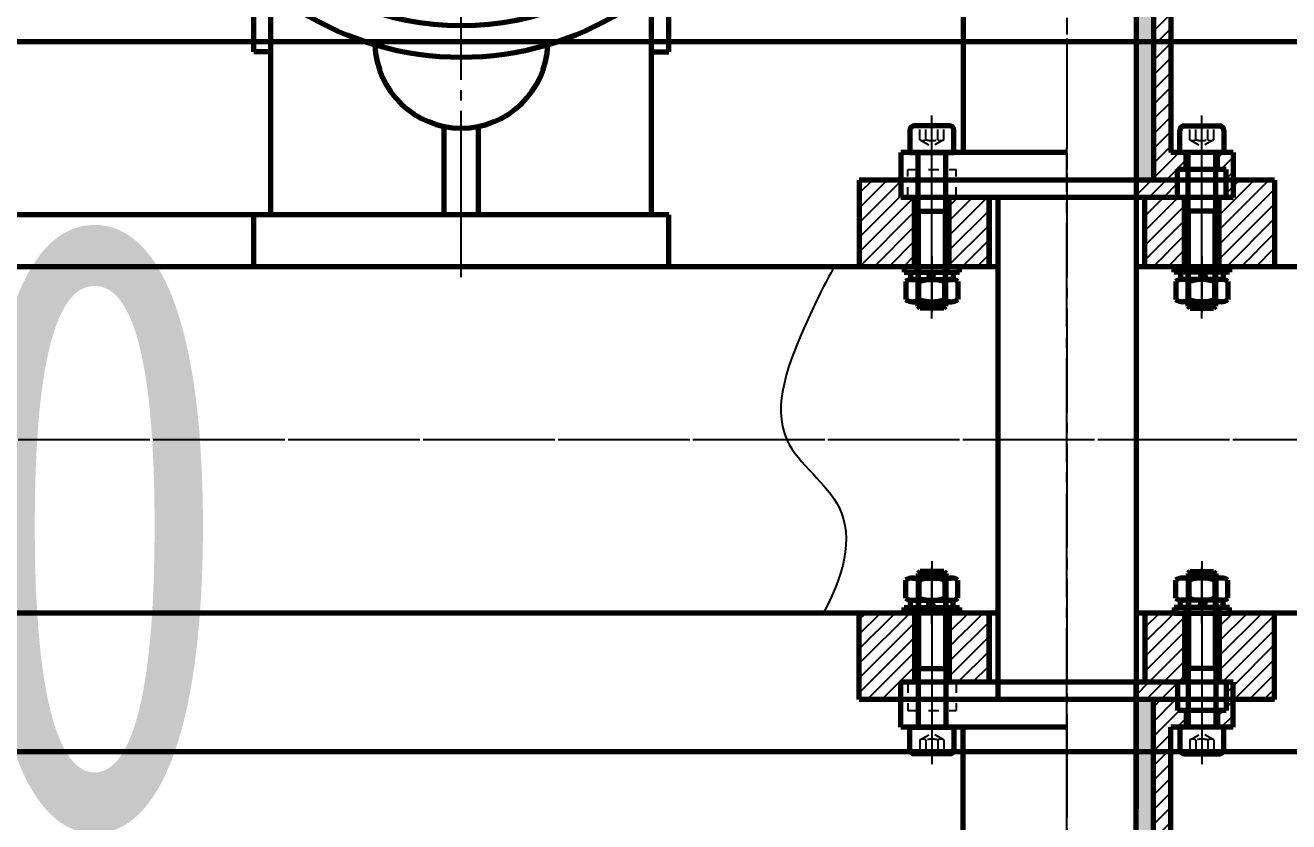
# Model space of a CAD drawing. Header units: millimetres. Extents: x -14850 to 14850, y -10500 to 10500.
# Drawn here: x 8332.4 to 8697.5, y 4081.4 to 4311.4 of the extents above; entities that cross this region are included whole.
import ezdxf

# ---------------------------------------------------------------- set-up
doc = ezdxf.new("R2010")
doc.units = ezdxf.units.MM
doc.linetypes.add('EB_DASH', pattern=[6, 3, -3])
doc.linetypes.add('EB_DASHDOT', pattern=[39, 30, -3, 3, -3])
for name, color, linetype, lineweight in [('CAXA0', 7, 'Continuous', 70), ('CAXA1', 1, 'EB_DASHDOT', 25), ('CAXA2', 6, 'EB_DASH', 25), ('CAXA3', 7, 'Continuous', 25), ('CAXA4', 3, 'Continuous', 25), ('CAXA5', 4, 'Continuous', 25)]:
    doc.layers.add(name, color=color, linetype=linetype, lineweight=lineweight)
doc.styles.add('标准', font='', dxfattribs={"width": 0.667})
doc.styles.get('标准').set_extended_font_data('NSimSun')
doc.dimstyles.new('标准', dxfattribs={"dimscale": 50, "dimtxt": 3.5, "dimasz": 3, "dimexe": 2, "dimexo": 0, "dimtad": 1, "dimdec": 1, "dimzin": 12, "dimdsep": 46, "dimtxsty": '标准', "dimcen": 0, "dimdle": 4, "dimaunit": 1, "dimazin": 2, "dimtfac": 1, "dimtdec": 3, "dimtmove": 0, "dimatfit": 3, "dimfxl": 0, "dimtolj": 1, "dimtzin": 0, "dimarcsym": 0})

# ---------------------------------------------------------------- blocks, each defined once
blk = doc.blocks.new('*D507')
at = {"layer": 'CAXA4', "linetype": 'Continuous', "lineweight": 25}
for points in [[(7510.69, 3984.87), (7660.69, 3966.12), (7660.69, 4003.62)], [(9010.69, 3984.87), (8860.69, 3966.12), (8860.69, 4003.62)]]:
    blk.add_hatch(color=0, dxfattribs=at).paths.add_polyline_path(points, flags=0)
at = {"layer": 'CAXA4', "color": 0, "linetype": 'Continuous', "lineweight": 25}
for p, q in [((7510.69, 3726.67), (7510.69, 4084.87)), ((9010.69, 3726.67), (9010.69, 4084.87)), ((7510.69, 3984.87), (9010.69, 3984.87))]:
    blk.add_line(p, q, dxfattribs=at)
at = {"layer": 'CAXA4', "color": 0, "linetype": 'Continuous', "lineweight": 25, "insert": (8074.52, 4255.87), "char_height": 175, "attachment_point": 1, "style": '标准'}
blk.add_mtext('\\fNSimSun|b0|i0|p34;1500', dxfattribs=at)
blk = doc.blocks.new('CAXBLOCK491')
at = {"layer": 'CAXA0', "color": 0, "linetype": 'Continuous', "lineweight": 25}
for p, q in [((8573.38, 4127.09), (8587.96, 4141.67)), ((8573.38, 4131.33), (8583.72, 4141.67)), ((8573.38, 4135.58), (8579.47, 4141.67)), ((8573.38, 4139.82), (8575.23, 4141.67)), ((8599.38, 4140.36), (8600.69, 4141.67)), ((8599.38, 4136.12), (8604.93, 4141.67)), ((8599.38, 4131.88), (8609.17, 4141.67)), ((8573.38, 4122.85), (8589.38, 4138.85)), ((8599.38, 4127.64), (8610.88, 4139.14)), ((8573.38, 4118.61), (8589.38, 4134.61)), ((8599.38, 4123.39), (8610.88, 4134.89)), ((8575.69, 4116.67), (8589.38, 4130.36)), ((8601.9, 4121.67), (8610.88, 4130.65)), ((8579.93, 4116.67), (8589.38, 4126.12)), ((8606.14, 4121.67), (8610.88, 4126.41)), ((8610.39, 4121.67), (8610.88, 4122.17)), ((8589.17, 4121.67), (8589.38, 4121.88)), ((8584.17, 4116.67), (8585.38, 4117.88))]:
    blk.add_line(p, q, dxfattribs=at)
blk = doc.blocks.new('CAXBLOCK492')
at = {"layer": 'CAXA0', "color": 0, "linetype": 'Continuous', "lineweight": 25}
for p, q in [((8655.88, 4133.22), (8664.33, 4141.67)), ((8655.88, 4137.47), (8660.09, 4141.67)), ((8655.88, 4128.98), (8667.38, 4140.48)), ((8677.38, 4133.51), (8685.54, 4141.67)), ((8677.38, 4137.75), (8681.3, 4141.67)), ((8677.38, 4129.27), (8689.78, 4141.67)), ((8677.38, 4125.03), (8693.38, 4141.03)), ((8678.27, 4121.67), (8693.38, 4136.78)), ((8655.88, 4124.74), (8667.38, 4136.24)), ((8657.06, 4121.67), (8667.38, 4132)), ((8681.38, 4120.54), (8693.38, 4132.54)), ((8661.3, 4121.67), (8667.38, 4127.75)), ((8681.75, 4116.67), (8693.38, 4128.3)), ((8665.54, 4121.67), (8667.38, 4123.51)), ((8686, 4116.67), (8693.38, 4124.06)), ((8690.24, 4116.67), (8693.38, 4119.81))]:
    blk.add_line(p, q, dxfattribs=at)
blk = doc.blocks.new('CAXBLOCK493')
at = {"layer": 'CAXA0', "color": 0, "linetype": 'Continuous', "lineweight": 25}
for p, q in [((8573.38, 4258.61), (8581.44, 4266.67)), ((8573.38, 4262.86), (8577.2, 4266.67)), ((8573.38, 4254.37), (8585.38, 4266.37)), ((8677.38, 4256.55), (8687.5, 4266.67)), ((8677.38, 4252.31), (8691.75, 4266.67)), ((8681.38, 4264.79), (8683.26, 4266.67)), ((8573.38, 4250.13), (8585.38, 4262.13)), ((8573.38, 4245.89), (8589.17, 4261.67)), ((8599.38, 4250.67), (8610.38, 4261.67)), ((8599.38, 4254.92), (8606.14, 4261.67)), ((8599.38, 4259.16), (8601.89, 4261.67)), ((8655.88, 4260.5), (8657.05, 4261.67)), ((8655.88, 4256.26), (8661.29, 4261.67)), ((8655.88, 4252.02), (8665.53, 4261.67)), ((8677.38, 4248.06), (8693.38, 4264.06)), ((8677.38, 4260.79), (8678.26, 4261.67)), ((8573.41, 4241.67), (8589.38, 4257.64)), ((8599.38, 4246.43), (8610.88, 4257.93)), ((8655.88, 4247.78), (8667.38, 4259.28)), ((8677.38, 4243.82), (8693.38, 4259.82)), ((8577.65, 4241.67), (8589.38, 4253.4)), ((8599.38, 4242.19), (8610.88, 4253.69)), ((8655.88, 4243.53), (8667.38, 4255.03)), ((8679.47, 4241.67), (8693.38, 4255.58)), ((8658.26, 4241.67), (8667.38, 4250.79)), ((8683.72, 4241.67), (8693.38, 4251.33)), ((8581.89, 4241.67), (8589.38, 4249.16)), ((8603.11, 4241.67), (8610.88, 4249.45)), ((8662.5, 4241.67), (8667.38, 4246.55)), ((8687.96, 4241.67), (8693.38, 4247.09)), ((8586.14, 4241.67), (8589.38, 4244.92)), ((8607.35, 4241.67), (8610.88, 4245.2)), ((8692.2, 4241.67), (8693.38, 4242.85)), ((8666.75, 4241.67), (8667.38, 4242.31))]:
    blk.add_line(p, q, dxfattribs=at)
blk = doc.blocks.new('CAXBLOCK494', base_point=(8538.74, 4213.64))
at = {"layer": 'CAXA0', "linetype": 'Continuous', "lineweight": 25}
blk.add_hatch(color=256, dxfattribs=at).paths.add_polyline_path([(8658.38, 4266.67), (8653.38, 4266.67), (8653.38, 4336.67), (8658.38, 4336.67)], flags=0)
at = {"layer": 'CAXA0'}
for p, q in [((8663.38, 4341.67), (8603.38, 4341.67)), ((8603.38, 4341.67), (8603.38, 4274.67)), ((8653.38, 4341.67), (8653.38, 4334.17)), ((8663.38, 4341.67), (8663.38, 4274.67)), ((8653.38, 4336.67), (8653.38, 4266.67)), ((8658.38, 4336.67), (8653.38, 4336.67)), ((8658.38, 4336.67), (8658.38, 4266.67)), ((8633.38, 4274.67), (8585.38, 4274.67)), ((8585.38, 4274.67), (8585.38, 4261.67)), ((8681.38, 4274.67), (8663.38, 4274.67)), ((8667.88, 4269.77), (8667.88, 4274.67)), ((8676.88, 4269.77), (8676.88, 4274.67)), ((8681.38, 4274.67), (8681.38, 4261.67)), ((8653.38, 4269.17), (8653.38, 4261.67)), ((8665.38, 4261.67), (8665.38, 4269.77)), ((8679.38, 4269.77), (8665.38, 4269.77)), ((8679.38, 4261.67), (8679.38, 4269.77)), ((8658.38, 4266.67), (8653.38, 4266.67)), ((8681.38, 4261.67), (8585.38, 4261.67))]:
    blk.add_line(p, q, dxfattribs=at)
at = {"layer": 'CAXA1', "linetype": 'EB_DASHDOT', "lineweight": 25}
for p, q in [((8633.38, 4344.67), (8633.38, 4259.41)), ((8594.38, 4258.78), (8594.38, 4278)), ((8672.38, 4258.78), (8672.38, 4278))]:
    blk.add_line(p, q, dxfattribs=at)
at = {"layer": 'CAXA2'}
for p, q in [((8589.88, 4269.77), (8589.88, 4274.67)), ((8598.88, 4269.77), (8598.88, 4274.67)), ((8587.38, 4261.67), (8587.38, 4269.77)), ((8587.38, 4269.77), (8601.38, 4269.77)), ((8601.38, 4261.67), (8601.38, 4269.77))]:
    blk.add_line(p, q, dxfattribs=at)
blk = doc.blocks.new('CAXBLOCK495')
at = {"layer": 'CAXA0', "color": 0, "linetype": 'Continuous', "lineweight": 25}
for p, q in [((8653.38, 4338.61), (8656.44, 4341.67)), ((8655.68, 4336.67), (8660.68, 4341.67)), ((8658.38, 4335.13), (8663.38, 4340.13)), ((8658.38, 4330.89), (8663.38, 4335.89)), ((8658.38, 4326.64), (8663.38, 4331.64)), ((8658.38, 4322.4), (8663.38, 4327.4)), ((8658.38, 4318.16), (8663.38, 4323.16)), ((8658.38, 4313.92), (8663.38, 4318.92)), ((8658.38, 4309.67), (8663.38, 4314.67)), ((8658.38, 4305.43), (8663.38, 4310.43)), ((8658.38, 4301.19), (8663.38, 4306.19)), ((8658.38, 4296.95), (8663.38, 4301.95)), ((8658.38, 4292.7), (8663.38, 4297.7)), ((8658.38, 4288.46), (8663.38, 4293.46)), ((8658.38, 4284.22), (8663.38, 4289.22)), ((8658.38, 4279.97), (8663.38, 4284.97)), ((8658.38, 4275.73), (8663.38, 4280.73)), ((8658.38, 4271.49), (8663.38, 4276.49)), ((8658.38, 4267.25), (8665.81, 4274.67)), ((8662.05, 4266.67), (8667.88, 4272.5)), ((8676.88, 4273.02), (8678.53, 4274.67)), ((8677.88, 4269.77), (8681.38, 4273.28)), ((8679.38, 4267.03), (8681.38, 4269.03)), ((8653.38, 4266.49), (8653.56, 4266.67)), ((8653.38, 4262.25), (8657.81, 4266.67)), ((8657.05, 4261.67), (8662.05, 4266.67)), ((8661.29, 4261.67), (8665.38, 4265.76)), ((8679.38, 4262.79), (8681.38, 4264.79))]:
    blk.add_line(p, q, dxfattribs=at)
blk = doc.blocks.new('CAXBLOCK496', base_point=(8538.74, 4169.7))
at = {"layer": 'CAXA0', "linetype": 'Continuous', "lineweight": 25}
blk.add_hatch(color=256, dxfattribs=at).paths.add_polyline_path([(8658.38, 4116.67), (8653.38, 4116.67), (8653.38, 4046.67), (8658.38, 4046.67)], flags=0)
at = {"layer": 'CAXA0'}
for p, q in [((8681.38, 4121.67), (8585.38, 4121.67)), ((8585.38, 4108.67), (8585.38, 4121.67)), ((8653.38, 4114.17), (8653.38, 4121.67)), ((8665.38, 4121.67), (8665.38, 4113.57)), ((8679.38, 4121.67), (8679.38, 4113.57)), ((8681.38, 4108.67), (8681.38, 4121.67)), ((8653.38, 4046.67), (8653.38, 4116.67)), ((8658.38, 4116.67), (8653.38, 4116.67)), ((8658.38, 4046.67), (8658.38, 4116.67)), ((8679.38, 4113.57), (8665.38, 4113.57)), ((8667.88, 4113.57), (8667.88, 4108.67)), ((8676.88, 4113.57), (8676.88, 4108.67)), ((8633.38, 4108.67), (8585.38, 4108.67)), ((8603.38, 4041.67), (8603.38, 4108.67)), ((8681.38, 4108.67), (8663.38, 4108.67)), ((8663.38, 4041.67), (8663.38, 4108.67)), ((8653.38, 4041.67), (8653.38, 4049.17)), ((8658.38, 4046.67), (8653.38, 4046.67)), ((8663.38, 4041.67), (8603.38, 4041.67))]:
    blk.add_line(p, q, dxfattribs=at)
at = {"layer": 'CAXA1', "linetype": 'EB_DASHDOT', "lineweight": 25}
for p, q in [((8594.38, 4124.56), (8594.38, 4105.34)), ((8633.38, 4038.67), (8633.38, 4123.94)), ((8672.38, 4124.56), (8672.38, 4105.34))]:
    blk.add_line(p, q, dxfattribs=at)
at = {"layer": 'CAXA2'}
for p, q in [((8587.38, 4121.67), (8587.38, 4113.57)), ((8601.38, 4121.67), (8601.38, 4113.57)), ((8587.38, 4113.57), (8601.38, 4113.57)), ((8589.88, 4113.57), (8589.88, 4108.67)), ((8598.88, 4113.57), (8598.88, 4108.67))]:
    blk.add_line(p, q, dxfattribs=at)
blk = doc.blocks.new('CAXBLOCK497')
at = {"layer": 'CAXA0', "color": 0, "linetype": 'Continuous', "lineweight": 25}
for p, q in [((8653.38, 4118), (8657.06, 4121.67)), ((8656.3, 4116.67), (8661.3, 4121.67)), ((8660.54, 4116.67), (8665.38, 4121.51)), ((8679.38, 4118.54), (8681.38, 4120.54)), ((8658.38, 4110.27), (8664.78, 4116.67)), ((8658.38, 4114.51), (8660.54, 4116.67)), ((8664.78, 4116.67), (8665.38, 4117.27)), ((8679.38, 4114.3), (8681.38, 4116.3)), ((8658.38, 4106.03), (8665.93, 4113.57)), ((8665.27, 4108.67), (8667.88, 4111.28)), ((8676.88, 4111.8), (8678.65, 4113.57)), ((8678, 4108.67), (8681.38, 4112.06)), ((8658.38, 4101.78), (8663.38, 4106.78)), ((8658.38, 4097.54), (8663.38, 4102.54)), ((8658.38, 4093.3), (8663.38, 4098.3)), ((8658.38, 4089.06), (8663.38, 4094.06)), ((8658.38, 4084.81), (8663.38, 4089.81)), ((8658.38, 4080.57), (8663.38, 4085.57)), ((8658.38, 4076.33), (8663.38, 4081.33)), ((8658.38, 4072.09), (8663.38, 4077.09)), ((8658.38, 4067.84), (8663.38, 4072.84)), ((8658.38, 4063.6), (8663.38, 4068.6)), ((8658.38, 4059.36), (8663.38, 4064.36)), ((8658.38, 4055.11), (8663.38, 4060.11)), ((8658.38, 4050.87), (8663.38, 4055.87)), ((8653.42, 4041.67), (8663.38, 4051.63)), ((8653.38, 4045.87), (8654.18, 4046.67)), ((8657.67, 4041.67), (8663.38, 4047.39)), ((8661.91, 4041.67), (8663.38, 4043.14))]:
    blk.add_line(p, q, dxfattribs=at)
blk = doc.blocks.new('CAXBLOCK503', base_point=(8594.38, 4145.37))
at = {"layer": 'CAXA0'}
for p, q in [((8586.87, 4145.97), (8586.87, 4151.17)), ((8588.75, 4151.77), (8600.01, 4151.77)), ((8590.63, 4151.17), (8590.63, 4145.97)), ((8598.13, 4151.17), (8598.13, 4145.97)), ((8601.89, 4145.97), (8601.89, 4151.17)), ((8588.75, 4145.37), (8600.01, 4145.37))]:
    blk.add_line(p, q, dxfattribs=at)
for centre, radius, start, end in [((8588.75, 4148.55), 3.23, 54.43, 125.57), ((8594.38, 4139.77), 12, 71.7761, 108.2239), ((8600.01, 4148.55), 3.23, 54.43, 125.57), ((8588.75, 4148.6), 3.23, 234.43, 305.57), ((8594.38, 4157.37), 12, 251.7761, 288.2239), ((8600.01, 4148.6), 3.23, 234.43, 305.57)]:
    blk.add_arc(centre, radius, start, end, dxfattribs=at)
at = {"layer": 'CAXA1', "linetype": 'EB_DASHDOT', "lineweight": 25}
blk.add_line((8594.38, 4144.77), (8594.38, 4154.77), dxfattribs=at)
blk = doc.blocks.new('CAXBLOCK504', base_point=(8594.38, 4143.27))
at = {"layer": 'CAXA0'}
for p, q in [((8588.23, 4145.37), (8600.53, 4145.37)), ((8588.23, 4143.27), (8588.23, 4145.37)), ((8593.84, 4143.27), (8593.27, 4145.37)), ((8594.85, 4143.54), (8594.36, 4145.37)), ((8600.53, 4143.27), (8600.53, 4145.37)), ((8588.23, 4143.27), (8600.53, 4143.27)), ((8594.92, 4143.27), (8594.85, 4143.54))]:
    blk.add_line(p, q, dxfattribs=at)
at = {"layer": 'CAXA1', "linetype": 'EB_DASHDOT', "lineweight": 25}
blk.add_line((8594.38, 4140.27), (8594.38, 4148.37), dxfattribs=at)
blk = doc.blocks.new('CAXBLOCK506')
at = {"layer": 'CAXA0', "color": 0, "linetype": 'Continuous', "lineweight": 25}
blk.add_line((8600.69, 4141.67), (8602.29, 4143.27), dxfattribs=at)
blk = doc.blocks.new('CAXBLOCK507')
at = {"layer": 'CAXA0', "color": 0, "linetype": 'Continuous', "lineweight": 25}
blk.add_line((8587.96, 4141.67), (8589.56, 4143.27), dxfattribs=at)
blk = doc.blocks.new('CAXBLOCK505', base_point=(8594.38, 4141.67))
at = {"layer": 'CAXA0'}
for p, q in [((8586.38, 4143.27), (8602.38, 4143.27)), ((8586.38, 4141.67), (8586.38, 4143.27)), ((8602.38, 4141.67), (8586.38, 4141.67)), ((8589.88, 4141.67), (8589.88, 4143.27)), ((8598.88, 4143.27), (8598.88, 4141.67)), ((8602.38, 4143.27), (8602.38, 4141.67))]:
    blk.add_line(p, q, dxfattribs=at)
at = {"layer": 'CAXA1', "color": 1, "linetype": 'EB_DASHDOT', "lineweight": 25}
blk.add_line((8594.38, 4138.67), (8594.38, 4146.27), dxfattribs=at)
at = {"layer": 'CAXA5'}
for name in ['CAXBLOCK507', 'CAXBLOCK506']:
    blk.add_blockref(name, (0, 0), dxfattribs=at)
blk = doc.blocks.new('CAXBLOCK508', base_point=(8594.38, 4108.67))
at = {"layer": 'CAXA0'}
for p, q in [((8590.98, 4153.67), (8590.38, 4153.07)), ((8598.38, 4153.07), (8590.38, 4153.07)), ((8590.38, 4153.07), (8590.38, 4108.67)), ((8597.78, 4153.67), (8590.98, 4153.67)), ((8597.78, 4153.67), (8598.38, 4153.07)), ((8598.38, 4153.07), (8598.38, 4108.67)), ((8590.38, 4125.67), (8598.38, 4125.67)), ((8588.01, 4108.67), (8600.74, 4108.67)), ((8588.01, 4102.31), (8588.01, 4108.67)), ((8600.74, 4108.67), (8600.74, 4102.31)), ((8599.47, 4101.03), (8589.29, 4101.03))]:
    blk.add_line(p, q, dxfattribs=at)
for centre, start, end in [((8589.29, 4102.31), 180, 270), ((8599.47, 4102.31), 270, 0)]:
    blk.add_arc(centre, 1.27, start, end, dxfattribs=at)
at = {"layer": 'CAXA1'}
blk.add_line((8594.38, 4156.67), (8594.38, 4098.03), dxfattribs=at)
at = {"layer": 'CAXA2'}
for p, q in [((8590.92, 4105.03), (8594.38, 4107.03)), ((8590.92, 4105.03), (8590.92, 4101.03)), ((8592.65, 4105.03), (8592.65, 4101.03)), ((8597.84, 4105.03), (8594.38, 4107.03)), ((8596.11, 4105.03), (8596.11, 4101.03)), ((8597.84, 4105.03), (8597.84, 4101.03))]:
    blk.add_line(p, q, dxfattribs=at)
for centre, radius, start, end in [((8591.78, 4103.3), 1.94, 63.4349, 116.5651), ((8594.38, 4098.45), 6.8, 75.2529, 104.7471), ((8596.98, 4103.3), 1.94, 63.4349, 116.5651)]:
    blk.add_arc(centre, radius, start, end, dxfattribs=at)
at = {"layer": 'CAXA3'}
for p, q in [((8590.98, 4153.67), (8590.98, 4125.67)), ((8597.78, 4153.67), (8597.78, 4125.67)), ((8590.98, 4125.67), (8590.38, 4124.63)), ((8597.78, 4125.67), (8598.38, 4124.63))]:
    blk.add_line(p, q, dxfattribs=at)
blk = doc.blocks.new('CAXBLOCK509', base_point=(8672.38, 4145.37))
at = {"layer": 'CAXA0'}
for p, q in [((8664.87, 4145.97), (8664.87, 4151.17)), ((8678.01, 4151.77), (8666.75, 4151.77)), ((8668.63, 4151.17), (8668.63, 4145.97)), ((8676.13, 4151.17), (8676.13, 4145.97)), ((8679.89, 4145.97), (8679.89, 4151.17)), ((8678.01, 4145.37), (8666.75, 4145.37))]:
    blk.add_line(p, q, dxfattribs=at)
for centre, radius, start, end in [((8666.75, 4148.55), 3.23, 54.43, 125.57), ((8672.38, 4139.77), 12, 71.7761, 108.2239), ((8678.01, 4148.55), 3.23, 54.43, 125.57), ((8666.75, 4148.6), 3.23, 234.43, 305.57), ((8672.38, 4157.37), 12, 251.7761, 288.2239), ((8678.01, 4148.6), 3.23, 234.43, 305.57)]:
    blk.add_arc(centre, radius, start, end, dxfattribs=at)
at = {"layer": 'CAXA1', "linetype": 'EB_DASHDOT', "lineweight": 25}
blk.add_line((8672.38, 4144.77), (8672.38, 4154.77), dxfattribs=at)
blk = doc.blocks.new('CAXBLOCK511')
at = {"layer": 'CAXA0', "color": 0, "linetype": 'Continuous', "lineweight": 25}
blk.add_line((8664.38, 4141.72), (8665.93, 4143.27), dxfattribs=at)
blk = doc.blocks.new('CAXBLOCK512')
at = {"layer": 'CAXA0', "color": 0, "linetype": 'Continuous', "lineweight": 25}
blk.add_line((8677.06, 4141.67), (8678.66, 4143.27), dxfattribs=at)
blk = doc.blocks.new('CAXBLOCK510', base_point=(8672.38, 4141.67))
at = {"layer": 'CAXA0'}
for p, q in [((8680.38, 4143.27), (8664.38, 4143.27)), ((8664.38, 4143.27), (8664.38, 4141.67)), ((8664.38, 4141.67), (8680.38, 4141.67)), ((8667.88, 4143.27), (8667.88, 4141.67)), ((8676.88, 4141.67), (8676.88, 4143.27)), ((8680.38, 4141.67), (8680.38, 4143.27))]:
    blk.add_line(p, q, dxfattribs=at)
at = {"layer": 'CAXA1', "color": 1, "linetype": 'EB_DASHDOT', "lineweight": 25}
blk.add_line((8672.38, 4138.67), (8672.38, 4146.27), dxfattribs=at)
at = {"layer": 'CAXA5'}
for name in ['CAXBLOCK511', 'CAXBLOCK512']:
    blk.add_blockref(name, (0, 0), dxfattribs=at)
blk = doc.blocks.new('CAXBLOCK513', base_point=(8672.38, 4143.27))
at = {"layer": 'CAXA0'}
for p, q in [((8678.53, 4145.37), (8666.23, 4145.37)), ((8666.23, 4143.27), (8666.23, 4145.37)), ((8671.91, 4143.54), (8672.4, 4145.37)), ((8672.92, 4143.27), (8673.49, 4145.37)), ((8678.53, 4143.27), (8678.53, 4145.37)), ((8678.53, 4143.27), (8666.23, 4143.27)), ((8671.84, 4143.27), (8671.91, 4143.54))]:
    blk.add_line(p, q, dxfattribs=at)
at = {"layer": 'CAXA1', "linetype": 'EB_DASHDOT', "lineweight": 25}
blk.add_line((8672.38, 4140.27), (8672.38, 4148.37), dxfattribs=at)
blk = doc.blocks.new('CAXBLOCK514', base_point=(8672.38, 4108.67))
at = {"layer": 'CAXA0'}
for p, q in [((8668.98, 4153.67), (8668.38, 4153.07)), ((8668.38, 4153.07), (8676.38, 4153.07)), ((8668.38, 4153.07), (8668.38, 4108.67)), ((8668.98, 4153.67), (8675.78, 4153.67)), ((8675.78, 4153.67), (8676.38, 4153.07)), ((8676.38, 4153.07), (8676.38, 4108.67)), ((8676.38, 4125.67), (8668.38, 4125.67)), ((8678.74, 4108.67), (8666.01, 4108.67)), ((8666.01, 4108.67), (8666.01, 4102.31)), ((8678.74, 4102.31), (8678.74, 4108.67)), ((8667.29, 4101.03), (8677.47, 4101.03))]:
    blk.add_line(p, q, dxfattribs=at)
for centre, start, end in [((8667.29, 4102.31), 180, 270), ((8677.47, 4102.31), 270, 0)]:
    blk.add_arc(centre, 1.27, start, end, dxfattribs=at)
at = {"layer": 'CAXA1'}
blk.add_line((8672.38, 4156.67), (8672.38, 4098.03), dxfattribs=at)
at = {"layer": 'CAXA2'}
for p, q in [((8668.92, 4105.03), (8672.38, 4107.03)), ((8668.92, 4105.03), (8668.92, 4101.03)), ((8670.65, 4105.03), (8670.65, 4101.03)), ((8675.84, 4105.03), (8672.38, 4107.03)), ((8674.11, 4105.03), (8674.11, 4101.03)), ((8675.84, 4105.03), (8675.84, 4101.03))]:
    blk.add_line(p, q, dxfattribs=at)
for centre, radius, start, end in [((8669.78, 4103.3), 1.94, 63.4349, 116.5651), ((8672.38, 4098.45), 6.8, 75.2529, 104.7471), ((8674.98, 4103.3), 1.94, 63.4349, 116.5651)]:
    blk.add_arc(centre, radius, start, end, dxfattribs=at)
at = {"layer": 'CAXA3'}
for p, q in [((8668.98, 4153.67), (8668.98, 4125.67)), ((8675.78, 4153.67), (8675.78, 4125.67)), ((8668.98, 4125.67), (8668.38, 4124.63)), ((8675.78, 4125.67), (8676.38, 4124.63))]:
    blk.add_line(p, q, dxfattribs=at)
blk = doc.blocks.new('CAXBLOCK515', base_point=(8672.38, 4274.67))
at = {"layer": 'CAXA0'}
for p, q in [((8666.01, 4274.67), (8666.01, 4281.04)), ((8667.29, 4282.31), (8677.47, 4282.31)), ((8678.74, 4281.04), (8678.74, 4274.67)), ((8678.74, 4274.67), (8666.01, 4274.67)), ((8668.38, 4230.27), (8668.38, 4274.67)), ((8676.38, 4230.27), (8676.38, 4274.67)), ((8676.38, 4257.67), (8668.38, 4257.67)), ((8668.38, 4230.27), (8676.38, 4230.27)), ((8668.98, 4229.67), (8668.38, 4230.27)), ((8668.98, 4229.67), (8675.78, 4229.67)), ((8675.78, 4229.67), (8676.38, 4230.27))]:
    blk.add_line(p, q, dxfattribs=at)
for centre, start, end in [((8667.29, 4281.04), 90, 180), ((8677.47, 4281.04), 0, 90)]:
    blk.add_arc(centre, 1.27, start, end, dxfattribs=at)
at = {"layer": 'CAXA1'}
blk.add_line((8672.38, 4226.67), (8672.38, 4285.31), dxfattribs=at)
at = {"layer": 'CAXA2'}
for p, q in [((8668.92, 4278.31), (8668.92, 4282.31)), ((8670.65, 4278.31), (8670.65, 4282.31)), ((8674.11, 4278.31), (8674.11, 4282.31)), ((8675.84, 4278.31), (8675.84, 4282.31)), ((8668.92, 4278.31), (8672.38, 4276.31)), ((8675.84, 4278.31), (8672.38, 4276.31))]:
    blk.add_line(p, q, dxfattribs=at)
for centre, radius, start, end in [((8669.78, 4280.04), 1.94, 243.4349, 296.5651), ((8672.38, 4284.89), 6.8, 255.2529, 284.7471), ((8674.98, 4280.04), 1.94, 243.4349, 296.5651)]:
    blk.add_arc(centre, radius, start, end, dxfattribs=at)
at = {"layer": 'CAXA3'}
for p, q in [((8668.98, 4257.67), (8668.38, 4258.71)), ((8668.98, 4229.67), (8668.98, 4257.67)), ((8675.78, 4257.67), (8676.38, 4258.71)), ((8675.78, 4229.67), (8675.78, 4257.67))]:
    blk.add_line(p, q, dxfattribs=at)
blk = doc.blocks.new('CAXBLOCK516', base_point=(8672.38, 4237.97))
at = {"layer": 'CAXA0'}
for p, q in [((8664.87, 4237.37), (8664.87, 4232.17)), ((8678.01, 4237.97), (8666.75, 4237.97)), ((8668.63, 4232.17), (8668.63, 4237.37)), ((8676.13, 4232.17), (8676.13, 4237.37)), ((8679.89, 4237.37), (8679.89, 4232.17)), ((8678.01, 4231.57), (8666.75, 4231.57))]:
    blk.add_line(p, q, dxfattribs=at)
for centre, radius, start, end in [((8666.75, 4234.75), 3.23, 54.43, 125.57), ((8672.38, 4225.97), 12, 71.7761, 108.2239), ((8678.01, 4234.75), 3.23, 54.43, 125.57), ((8666.75, 4234.8), 3.23, 234.43, 305.57), ((8672.38, 4243.57), 12, 251.7761, 288.2239), ((8678.01, 4234.8), 3.23, 234.43, 305.57)]:
    blk.add_arc(centre, radius, start, end, dxfattribs=at)
at = {"layer": 'CAXA1', "linetype": 'EB_DASHDOT', "lineweight": 25}
blk.add_line((8672.38, 4238.57), (8672.38, 4228.57), dxfattribs=at)
blk = doc.blocks.new('CAXBLOCK517', base_point=(8672.38, 4240.07))
at = {"layer": 'CAXA0'}
for p, q in [((8678.53, 4240.07), (8666.23, 4240.07)), ((8666.23, 4240.07), (8666.23, 4237.97)), ((8671.84, 4240.07), (8671.91, 4239.8)), ((8671.91, 4239.8), (8672.4, 4237.97)), ((8672.92, 4240.07), (8673.49, 4237.97)), ((8678.53, 4240.07), (8678.53, 4237.97)), ((8678.53, 4237.97), (8666.23, 4237.97))]:
    blk.add_line(p, q, dxfattribs=at)
at = {"layer": 'CAXA1', "linetype": 'EB_DASHDOT', "lineweight": 25}
blk.add_line((8672.38, 4243.07), (8672.38, 4234.97), dxfattribs=at)
blk = doc.blocks.new('CAXBLOCK519')
at = {"layer": 'CAXA0', "color": 0, "linetype": 'Continuous', "lineweight": 25}
blk.add_line((8665.15, 4240.07), (8666.75, 4241.67), dxfattribs=at)
blk = doc.blocks.new('CAXBLOCK520')
at = {"layer": 'CAXA0', "color": 0, "linetype": 'Continuous', "lineweight": 25}
blk.add_line((8677.87, 4240.07), (8679.47, 4241.67), dxfattribs=at)
blk = doc.blocks.new('CAXBLOCK518', base_point=(8672.38, 4241.67))
at = {"layer": 'CAXA0'}
for p, q in [((8664.38, 4240.07), (8664.38, 4241.67)), ((8664.38, 4241.67), (8680.38, 4241.67)), ((8680.38, 4240.07), (8664.38, 4240.07)), ((8667.88, 4240.07), (8667.88, 4241.67)), ((8676.88, 4241.67), (8676.88, 4240.07)), ((8680.38, 4241.67), (8680.38, 4240.07))]:
    blk.add_line(p, q, dxfattribs=at)
at = {"layer": 'CAXA1', "color": 1, "linetype": 'EB_DASHDOT', "lineweight": 25}
blk.add_line((8672.38, 4244.67), (8672.38, 4237.07), dxfattribs=at)
at = {"layer": 'CAXA5'}
for name in ['CAXBLOCK519', 'CAXBLOCK520']:
    blk.add_blockref(name, (0, 0), dxfattribs=at)
blk = doc.blocks.new('CAXBLOCK521', base_point=(8594.38, 4237.97))
at = {"layer": 'CAXA0'}
for p, q in [((8586.87, 4237.37), (8586.87, 4232.17)), ((8588.75, 4237.97), (8600.01, 4237.97)), ((8590.63, 4232.17), (8590.63, 4237.37)), ((8598.13, 4232.17), (8598.13, 4237.37)), ((8601.89, 4237.37), (8601.89, 4232.17)), ((8588.75, 4231.57), (8600.01, 4231.57))]:
    blk.add_line(p, q, dxfattribs=at)
for centre, radius, start, end in [((8588.75, 4234.75), 3.23, 54.43, 125.57), ((8594.38, 4225.97), 12, 71.7761, 108.2239), ((8600.01, 4234.75), 3.23, 54.43, 125.57), ((8588.75, 4234.8), 3.23, 234.43, 305.57), ((8594.38, 4243.57), 12, 251.7761, 288.2239), ((8600.01, 4234.8), 3.23, 234.43, 305.57)]:
    blk.add_arc(centre, radius, start, end, dxfattribs=at)
at = {"layer": 'CAXA1', "linetype": 'EB_DASHDOT', "lineweight": 25}
blk.add_line((8594.38, 4238.57), (8594.38, 4228.57), dxfattribs=at)
blk = doc.blocks.new('CAXBLOCK522', base_point=(8594.38, 4240.07))
at = {"layer": 'CAXA0'}
for p, q in [((8588.23, 4240.07), (8600.53, 4240.07)), ((8588.23, 4240.07), (8588.23, 4237.97)), ((8593.84, 4240.07), (8593.27, 4237.97)), ((8594.85, 4239.8), (8594.36, 4237.97)), ((8594.92, 4240.07), (8594.85, 4239.8)), ((8600.53, 4240.07), (8600.53, 4237.97)), ((8588.23, 4237.97), (8600.53, 4237.97))]:
    blk.add_line(p, q, dxfattribs=at)
at = {"layer": 'CAXA1', "linetype": 'EB_DASHDOT', "lineweight": 25}
blk.add_line((8594.38, 4243.07), (8594.38, 4234.97), dxfattribs=at)
blk = doc.blocks.new('CAXBLOCK524')
at = {"layer": 'CAXA0', "color": 0, "linetype": 'Continuous', "lineweight": 25}
blk.add_line((8601.51, 4240.07), (8602.38, 4240.95), dxfattribs=at)
blk = doc.blocks.new('CAXBLOCK525')
at = {"layer": 'CAXA0', "color": 0, "linetype": 'Continuous', "lineweight": 25}
blk.add_line((8588.78, 4240.07), (8589.88, 4241.17), dxfattribs=at)
blk = doc.blocks.new('CAXBLOCK523', base_point=(8594.38, 4241.67))
at = {"layer": 'CAXA0'}
for p, q in [((8602.38, 4241.67), (8586.38, 4241.67)), ((8586.38, 4241.67), (8586.38, 4240.07)), ((8586.38, 4240.07), (8602.38, 4240.07)), ((8589.88, 4241.67), (8589.88, 4240.07)), ((8598.88, 4240.07), (8598.88, 4241.67)), ((8602.38, 4240.07), (8602.38, 4241.67))]:
    blk.add_line(p, q, dxfattribs=at)
at = {"layer": 'CAXA1', "color": 1, "linetype": 'EB_DASHDOT', "lineweight": 25}
blk.add_line((8594.38, 4244.67), (8594.38, 4237.07), dxfattribs=at)
at = {"layer": 'CAXA5'}
for name in ['CAXBLOCK525', 'CAXBLOCK524']:
    blk.add_blockref(name, (0, 0), dxfattribs=at)
blk = doc.blocks.new('CAXBLOCK526', base_point=(8594.38, 4274.67))
at = {"layer": 'CAXA0'}
for p, q in [((8588.01, 4281.04), (8588.01, 4274.67)), ((8599.47, 4282.31), (8589.29, 4282.31)), ((8600.74, 4274.67), (8600.74, 4281.04)), ((8588.01, 4274.67), (8600.74, 4274.67)), ((8590.38, 4230.27), (8590.38, 4274.67)), ((8598.38, 4230.27), (8598.38, 4274.67)), ((8590.38, 4257.67), (8598.38, 4257.67)), ((8598.38, 4230.27), (8590.38, 4230.27)), ((8590.98, 4229.67), (8590.38, 4230.27)), ((8597.78, 4229.67), (8590.98, 4229.67)), ((8597.78, 4229.67), (8598.38, 4230.27))]:
    blk.add_line(p, q, dxfattribs=at)
for centre, start, end in [((8589.29, 4281.04), 90, 180), ((8599.47, 4281.04), 0, 90)]:
    blk.add_arc(centre, 1.27, start, end, dxfattribs=at)
at = {"layer": 'CAXA1'}
blk.add_line((8594.38, 4226.67), (8594.38, 4285.31), dxfattribs=at)
at = {"layer": 'CAXA2'}
for p, q in [((8590.92, 4278.31), (8590.92, 4282.31)), ((8592.65, 4278.31), (8592.65, 4282.31)), ((8596.11, 4278.31), (8596.11, 4282.31)), ((8597.84, 4278.31), (8597.84, 4282.31)), ((8590.92, 4278.31), (8594.38, 4276.31)), ((8597.84, 4278.31), (8594.38, 4276.31))]:
    blk.add_line(p, q, dxfattribs=at)
for centre, radius, start, end in [((8591.78, 4280.04), 1.94, 243.4349, 296.5651), ((8594.38, 4284.89), 6.8, 255.2529, 284.7471), ((8596.98, 4280.04), 1.94, 243.4349, 296.5651)]:
    blk.add_arc(centre, radius, start, end, dxfattribs=at)
at = {"layer": 'CAXA3'}
for p, q in [((8590.98, 4257.67), (8590.38, 4258.71)), ((8590.98, 4229.67), (8590.98, 4257.67)), ((8597.78, 4257.67), (8598.38, 4258.71)), ((8597.78, 4229.67), (8597.78, 4257.67))]:
    blk.add_line(p, q, dxfattribs=at)
blk = doc.blocks.new('CAXBLOCK572', base_point=(8523.7, 4149.74))
at = {"layer": 'CAXA0'}
for p, q in [((8379.38, 4428.94), (8379.38, 4351.4)), ((8537.38, 4428.94), (8537.38, 4351.4)), ((8387.38, 4318.67), (8387.38, 4338.18)), ((8529.38, 4318.67), (8529.38, 4338.18)), ((8398.38, 4303.67), (8398.38, 4325.8)), ((8518.38, 4303.67), (8518.38, 4325.8)), ((8403.38, 4256.67), (8403.38, 4321.48)), ((8513.38, 4256.67), (8513.38, 4321.48)), ((8387.38, 4318.67), (8398.38, 4318.67)), ((8529.38, 4318.67), (8518.38, 4318.67)), ((8403.38, 4303.67), (8398.38, 4303.67)), ((8513.38, 4303.67), (8518.38, 4303.67)), ((8453.38, 4256.67), (8453.38, 4282.18)), ((8463.38, 4256.67), (8463.38, 4282.18)), ((8513.38, 4256.67), (8403.38, 4256.67))]:
    blk.add_line(p, q, dxfattribs=at)
for radius in [79, 57.5]:
    blk.add_circle((8458.38, 4390.17), radius, dxfattribs=at)
for centre, radius, start, end in [((8458.38, 4390.17), 88, 26.1391, 153.8609), ((8458.38, 4390.17), 88, 206.1391, 333.8609), ((8458.38, 4306.67), 25, 182.0143, 357.9857)]:
    blk.add_arc(centre, radius, start, end, dxfattribs=at)
at = {"layer": 'CAXA1', "linetype": 'EB_DASHDOT', "lineweight": 25}
for p, q in [((8458.38, 4256.67), (8458.38, 4478.17)), ((8536.38, 4390.17), (8379.38, 4390.17)), ((8536.38, 4368.67), (8382.36, 4368.67)), ((8486.38, 4306.67), (8430.38, 4306.67))]:
    blk.add_line(p, q, dxfattribs=at)
blk = doc.blocks.new('CAXBLOCK594', base_point=(9265.37, 3283.86))
at = {"layer": 'CAXA0'}
blk.add_line((7033.38, 4306.67), (9483.38, 4306.67), dxfattribs=at)
blk = doc.blocks.new('CAXBLOCK635', base_point=(8534.82, 3857.23))
at = {"layer": 'CAXA0'}
blk.add_line((7658.38, 4101.67), (8858.38, 4101.67), dxfattribs=at)
blk = doc.blocks.new('*D660')
at = {"layer": 'CAXA4', "linetype": 'Continuous', "lineweight": 25}
for points in [[(8258.38, 3382.44), (8363.38, 3395.57), (8363.38, 3369.32)], [(9593.38, 3382.44), (9488.38, 3395.57), (9488.38, 3369.32)]]:
    blk.add_hatch(color=0, dxfattribs=at).paths.add_polyline_path(points, flags=0)
at = {"layer": 'CAXA4', "color": 0, "linetype": 'Continuous', "lineweight": 25}
for p, q in [((9593.38, 4147.95), (9593.38, 3312.44)), ((8258.38, 3729.67), (8258.38, 3312.44)), ((9593.38, 3382.44), (8258.38, 3382.44))]:
    blk.add_line(p, q, dxfattribs=at)
at = {"layer": 'CAXA4', "color": 0, "linetype": 'Continuous', "lineweight": 25, "insert": (8795.57, 3572.14), "char_height": 122.5, "attachment_point": 1, "style": '标准'}
blk.add_mtext('\\fNSimSun|b0|i0|p34;1335', dxfattribs=at)
blk = doc.blocks.new('*D776')
at = {"layer": 'CAXA4', "linetype": 'Continuous', "lineweight": 25}
for points in [[(7583.38, 4614.78), (7433.38, 4596.03), (7433.38, 4633.53)], [(8933.38, 4614.78), (9083.38, 4596.03), (9083.38, 4633.53)]]:
    blk.add_hatch(color=0, dxfattribs=at).paths.add_polyline_path(points, flags=0)
at = {"layer": 'CAXA4', "color": 0, "linetype": 'Continuous', "lineweight": 25}
for p, q in [((7583.38, 3773.67), (7583.38, 4714.78)), ((8933.38, 4309.67), (8933.38, 4714.78)), ((7383.38, 4614.78), (9543.31, 4614.78))]:
    blk.add_line(p, q, dxfattribs=at)
at = {"layer": 'CAXA4', "color": 0, "linetype": 'Continuous', "lineweight": 25, "insert": (9162.23, 4885.78), "char_height": 175, "attachment_point": 1, "style": '标准'}
blk.add_mtext('\\fNSimSun|b0|i0|p34;1350', dxfattribs=at)
blk = doc.blocks.new('*D777')
at = {"layer": 'CAXA4', "linetype": 'Continuous', "lineweight": 25}
for points in [[(8258.38, 7147.07), (8408.38, 7128.32), (8408.38, 7165.82)], [(9683.38, 7147.07), (9533.38, 7128.32), (9533.38, 7165.82)]]:
    blk.add_hatch(color=0, dxfattribs=at).paths.add_polyline_path(points, flags=0)
at = {"layer": 'CAXA4', "color": 0, "linetype": 'Continuous', "lineweight": 25}
for p, q in [((8258.38, 3729.67), (8258.38, 7247.07)), ((9683.38, 4201.67), (9683.38, 7247.07)), ((8258.38, 7147.07), (9683.38, 7147.07))]:
    blk.add_line(p, q, dxfattribs=at)
at = {"layer": 'CAXA4', "color": 0, "linetype": 'Continuous', "lineweight": 25, "insert": (8784.72, 7418.07), "char_height": 175, "attachment_point": 1, "style": '标准'}
blk.add_mtext('\\fNSimSun|b0|i0|p34;1425', dxfattribs=at)
blk = doc.blocks.new('*D788')
at = {"layer": 'CAXA4', "linetype": 'Continuous', "lineweight": 25}
for points in [[(10083.06, 6906.67), (10064.31, 6756.67), (10101.81, 6756.67)], [(10083.06, 1726.67), (10064.31, 1876.67), (10101.81, 1876.67)]]:
    blk.add_hatch(color=0, dxfattribs=at).paths.add_polyline_path(points, flags=0)
at = {"layer": 'CAXA4', "color": 0, "linetype": 'Continuous', "lineweight": 25}
for p, q in [((8693.38, 6906.67), (10183.06, 6906.67)), ((10083.06, 6906.67), (10083.06, 1726.67)), ((9008.38, 1726.67), (10183.06, 1726.67))]:
    blk.add_line(p, q, dxfattribs=at)
at = {"layer": 'CAXA4', "color": 0, "linetype": 'Continuous', "lineweight": 25, "insert": (9812.06, 4130.51), "char_height": 175, "attachment_point": 1, "rotation": 90, "style": '标准'}
blk.add_mtext('\\fNSimSun|b0|i0|p34;5180', dxfattribs=at)
blk = doc.blocks.new('*D842')
at = {"layer": 'CAXA4', "linetype": 'Continuous', "lineweight": 25}
for points in [[(14044.19, 6906.67), (14025.44, 6756.67), (14062.94, 6756.67)], [(14044.19, 976.67), (14025.44, 1126.67), (14062.94, 1126.67)]]:
    blk.add_hatch(color=0, dxfattribs=at).paths.add_polyline_path(points, flags=0)
at = {"layer": 'CAXA4', "color": 0, "linetype": 'Continuous', "lineweight": 25}
for p, q in [((8705.64, 6906.67), (14144.19, 6906.67)), ((14044.19, 6906.67), (14044.19, 976.67)), ((7255.69, 976.67), (14144.19, 976.67))]:
    blk.add_line(p, q, dxfattribs=at)
at = {"layer": 'CAXA4', "color": 0, "linetype": 'Continuous', "lineweight": 25, "insert": (13773.19, 3755.51), "char_height": 175, "attachment_point": 1, "rotation": 90, "style": '标准'}
blk.add_mtext('\\fNSimSun|b0|i0|p34;5930', dxfattribs=at)

msp = doc.modelspace()

# ---------------------------------------------------------------- linework, layer by layer
at = {"layer": 'CAXA0'}
for p, q in [((8653.38, 4351.17), (8653.38, 4085.17)), ((8693.38, 4266.67), (8573.38, 4266.67)), ((8573.38, 4266.67), (8573.38, 4241.67)), ((8585.38, 4266.67), (8585.38, 4261.67)), ((8681.38, 4266.67), (8681.38, 4261.67)), ((8693.38, 4266.67), (8693.38, 4241.67)), ((8681.38, 4261.67), (8585.38, 4261.67)), ((8589.38, 4241.67), (8589.38, 4261.67)), ((8599.38, 4241.67), (8599.38, 4261.67)), ((8610.88, 4261.67), (8610.88, 4241.67)), ((8610.88, 4241.67), (8610.88, 4261.67)), ((8613.38, 4261.67), (8613.38, 4116.67)), ((8655.88, 4241.67), (8655.88, 4261.67)), ((8667.38, 4241.67), (8667.38, 4261.67)), ((8677.38, 4241.67), (8677.38, 4261.67)), ((8518.38, 4256.67), (8028.38, 4256.67)), ((8398.38, 4241.67), (8398.38, 4256.67)), ((8518.38, 4241.67), (8518.38, 4256.67)), ((8613.38, 4241.67), (7218.38, 4241.67)), ((9298.38, 4241.67), (8653.38, 4241.67)), ((8613.38, 4141.67), (7218.38, 4141.67)), ((8573.38, 4116.67), (8573.38, 4141.67)), ((8589.38, 4141.67), (8589.38, 4121.67)), ((8599.38, 4141.67), (8599.38, 4121.67)), ((8610.88, 4141.67), (8610.88, 4121.67)), ((8610.88, 4121.67), (8610.88, 4141.67)), ((8610.88, 4141.67), (8610.88, 4121.67)), ((9298.38, 4141.67), (8653.38, 4141.67)), ((8655.88, 4141.67), (8655.88, 4121.67)), ((8667.38, 4141.67), (8667.38, 4121.67)), ((8677.38, 4141.67), (8677.38, 4121.67)), ((8693.38, 4116.67), (8693.38, 4141.67)), ((8681.38, 4121.67), (8585.38, 4121.67)), ((8585.38, 4116.67), (8585.38, 4121.67)), ((8681.38, 4116.67), (8681.38, 4121.67)), ((8693.38, 4116.67), (8573.38, 4116.67))]:
    msp.add_line(p, q, dxfattribs=at)
at = {"layer": 'CAXA1', "color": 1, "linetype": 'EB_DASHDOT', "lineweight": 25}
msp.add_line((8633.38, 6803.56), (8633.38, 3941.45), dxfattribs=at)
at = {"layer": 'CAXA1', "linetype": 'EB_DASHDOT', "lineweight": 25}
for p, q in [((8633.38, 4107.26), (8633.38, 4276.01)), ((8594.38, 4238.67), (8594.38, 4264.67)), ((8672.38, 4238.67), (8672.38, 4264.67)), ((8458.38, 4238.67), (8458.38, 4259.67)), ((9068.33, 4191.67), (7218.38, 4191.67)), ((9298.38, 4191.67), (7415.38, 4191.67)), ((8594.38, 4144.67), (8594.38, 4118.67)), ((8672.38, 4144.67), (8672.38, 4118.67))]:
    msp.add_line(p, q, dxfattribs=at)
at = {"layer": 'CAXA3'}
msp.add_open_spline([(8566.18, 4241.67), (8563.31, 4236.72), (8555.83, 4221.04), (8544.12, 4192.28), (8574.5, 4172.34), (8568.66, 4151.87), (8562.93, 4141.67)], degree=3, knots=[0, 0, 0, 0, 17.867544, 53.201022, 78.395965, 110.139044, 110.139044, 110.139044, 110.139044], dxfattribs=at)

# ---------------------------------------------------------------- block references
at = {"layer": 'CAXA0'}
for name, p in [('CAXBLOCK494', (8538.74, 4213.64)), ('CAXBLOCK526', (8594.38, 4274.67)), ('CAXBLOCK515', (8672.38, 4274.67)), ('CAXBLOCK523', (8594.38, 4241.67)), ('CAXBLOCK522', (8594.38, 4240.07)), ('CAXBLOCK518', (8672.38, 4241.67)), ('CAXBLOCK517', (8672.38, 4240.07)), ('CAXBLOCK521', (8594.38, 4237.97)), ('CAXBLOCK516', (8672.38, 4237.97)), ('CAXBLOCK508', (8594.38, 4108.67)), ('CAXBLOCK514', (8672.38, 4108.67)), ('CAXBLOCK503', (8594.38, 4145.37)), ('CAXBLOCK509', (8672.38, 4145.37)), ('CAXBLOCK504', (8594.38, 4143.27)), ('CAXBLOCK513', (8672.38, 4143.27)), ('CAXBLOCK505', (8594.38, 4141.67)), ('CAXBLOCK510', (8672.38, 4141.67)), ('CAXBLOCK496', (8538.74, 4169.7))]:
    msp.add_blockref(name, p, dxfattribs=at)
at = {"layer": 'CAXA2'}
for name, p in [('CAXBLOCK594', (9265.37, 3283.86)), ('CAXBLOCK635', (8534.82, 3857.23))]:
    msp.add_blockref(name, p, dxfattribs=at)
at = {"layer": 'CAXA3'}
msp.add_blockref('CAXBLOCK572', (8523.7, 4149.74), dxfattribs=at)
at = {"layer": 'CAXA5'}
for name in ['CAXBLOCK495', 'CAXBLOCK493', 'CAXBLOCK491', 'CAXBLOCK492', 'CAXBLOCK497']:
    msp.add_blockref(name, (0, 0), dxfattribs=at)

# ---------------------------------------------------------------- dimensions: what is measured, and where the dimension line sits
at = {"layer": 'CAXA4', "linetype": 'Continuous', "lineweight": 70}
for base, p1, p2, text, picture, middle in [((8970.88, 7147.07), (8258.38, 3729.67), (9683.38, 4201.67), '\\fNSimSun;1425', '*D777', (8970.88, 7298.2)), ((9348.39, 4614.78), (7583.38, 3773.67), (8933.38, 4309.67), '\\fNSimSun;1350', '*D776', (9348.39, 4765.91)), ((8260.69, 3984.87), (7510.69, 3726.67), (9010.69, 3726.67), '\\fNSimSun;1500', '*D507', (8260.69, 4135.99))]:
    dim = msp.add_linear_dim(base=base, p1=p1, p2=p2, text=text, dimstyle='标准', dxfattribs=at)
    dim.commit()
    dim.dimension.update_dxf_attribs({"geometry": picture, "text_midpoint": middle})
for base, p1, p2, text, picture, middle in [((14044.19, 3941.67), (8705.64, 6906.67), (7255.69, 976.67), '\\fNSimSun;5930', '*D842', (13893.06, 3941.67)), ((10083.06, 4316.67), (8693.38, 6906.67), (9008.38, 1726.67), '\\fNSimSun;5180', '*D788', (9931.94, 4316.67))]:
    dim = msp.add_linear_dim(base=base, p1=p1, p2=p2, angle=270, text=text, dimstyle='标准', dxfattribs=at)
    dim.commit()
    dim.dimension.update_dxf_attribs({"geometry": picture, "text_midpoint": middle})
at = {"layer": 'CAXA4'}
dim = msp.add_linear_dim(base=(8925.88, 3382.44), p1=(9593.38, 4147.95), p2=(8258.38, 3729.67), angle=180, text='\\fNSimSun;1335', dimstyle='标准', dxfattribs=at)
dim.commit()
dim.dimension.update_dxf_attribs({"geometry": '*D660', "text_midpoint": (8925.88, 3488.23)})

doc.saveas('drawing.dxf')
